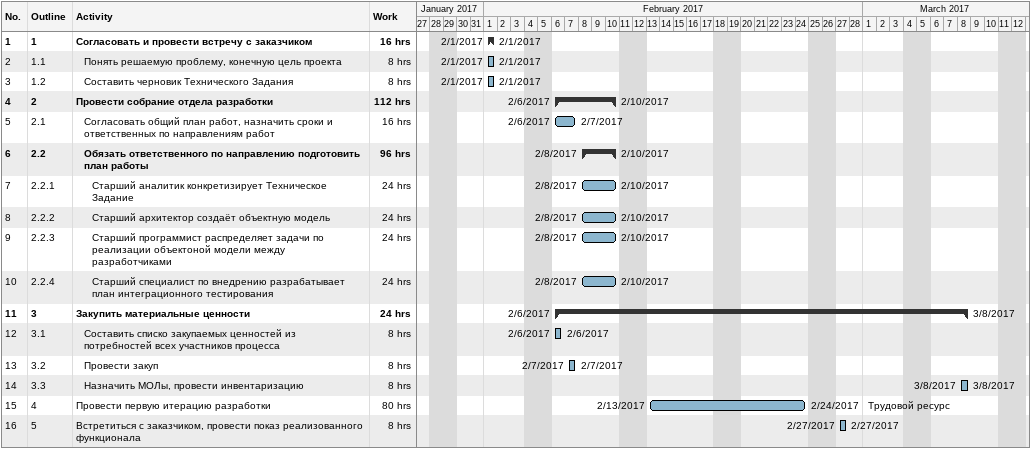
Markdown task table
| ID | WBS | Task | Start | Finish | Resources | Work (h) |
|---|---|---|---|---|---|---|
| 1 | 1 | **Согласовать и провести встречу с заказчиком** | 2017-02-01 | 2017-02-01 |  | 16 |
| 2 | 1.1 | Понять решаемую проблему, конечную цель проекта | 2017-02-01 | 2017-02-01 |  | 8 |
| 3 | 1.2 | Составить черновик Технического Задания | 2017-02-01 | 2017-02-01 |  | 8 |
| 4 | 2 | **Провести собрание отдела разработки** | 2017-02-06 | 2017-02-10 |  | 112 |
| 5 | 2.1 | Согласовать общий план работ, назначить сроки и ответственных по направлениям работ | 2017-02-06 | 2017-02-07 |  | 16 |
| 6 | 2.2 | **Обязать ответственного по направлению подготовить план работы** | 2017-02-08 | 2017-02-10 |  | 96 |
| 7 | 2.2.1 | Старший аналитик конкретизирует Техническое Задание | 2017-02-08 | 2017-02-10 |  | 24 |
| 8 | 2.2.2 | Старший архитектор создаёт объектную модель | 2017-02-08 | 2017-02-10 |  | 24 |
| 9 | 2.2.3 | Старший программист распределяет задачи по реализации объектоной модели между разработчиками | 2017-02-08 | 2017-02-10 |  | 24 |
| 10 | 2.2.4 | Старший специалист по внедрению разрабатывает план интеграционного тестирования | 2017-02-08 | 2017-02-10 |  | 24 |
| 11 | 3 | **Закупить материальные ценности** | 2017-02-06 | 2017-03-08 |  | 24 |
| 12 | 3.1 | Составить списко закупаемых ценностей из потребностей всех участников процесса | 2017-02-06 | 2017-02-06 |  | 8 |
| 13 | 3.2 | Провести закуп | 2017-02-07 | 2017-02-07 |  | 8 |
| 14 | 3.3 | Назначить МОЛы, провести инвентаризацию | 2017-03-08 | 2017-03-08 |  | 8 |
| 15 | 4 | Провести первую итерацию разработки | 2017-02-13 | 2017-02-24 | Трудовой ресурс | 80 |
| 16 | 5 | Встретиться с заказчиком, провести показ реализованного функционала | 2017-02-27 | 2017-02-27 |  | 8 |
